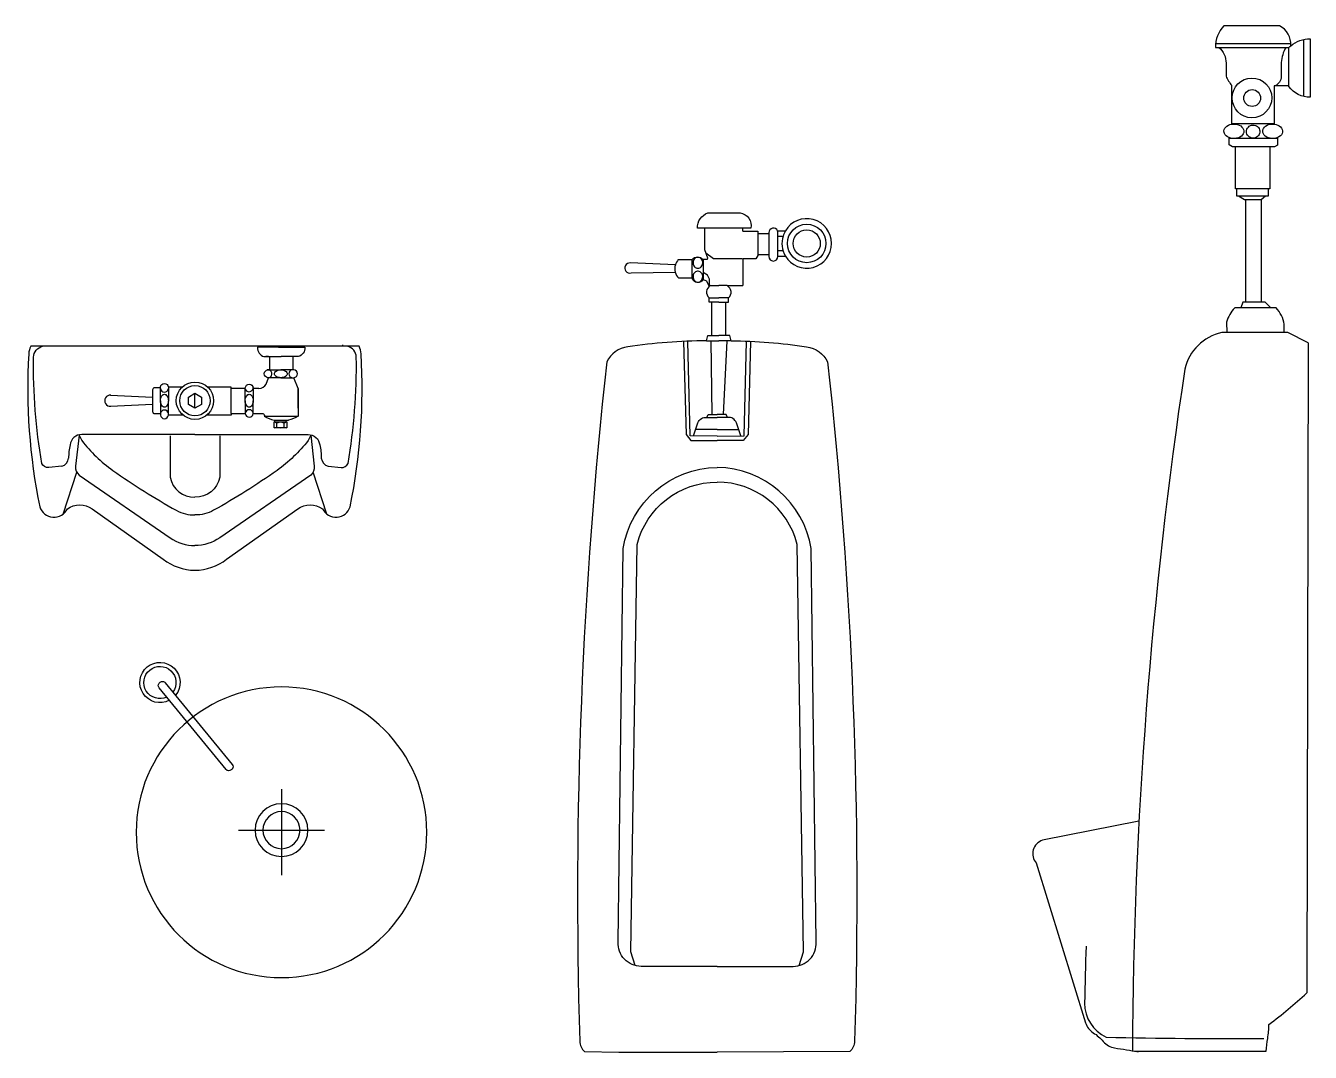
# Model space of a CAD drawing. Header units: metres. Extents: x 30 to 38.4, y 11.3 to 22.1.
# Drawn here: x 36.184 to 37.971, y 13.598 to 15.026 of the extents above; entities that cross this region are included whole.
import ezdxf

# ---------------------------------------------------------------- set-up
doc = ezdxf.new("R2010")
doc.units = ezdxf.units.M
doc.header["$MEASUREMENT"] = 0
doc.layers.add('ID-WC', color=7, linetype='Continuous')
doc.layers.add('SAN', color=1, linetype='Continuous')

# ---------------------------------------------------------------- blocks, each defined once
blk = doc.blocks.new('CC-1F')
at = {"layer": 'ID-WC'}
for p, q in [((0.0355, 1.1424), (0.0355, 1.1466)), ((0.0567, 1.1393), (0.0719, 1.1393)), ((0.0841, 1.143), (0.0949, 1.143)), ((0.0719, 1.1097), (0.0567, 1.1097)), ((-0.0541, 1.103), (-0.0347, 1.103)), ((0.0846, 1.1079), (0.0949, 1.1079)), ((-0.0347, 1.077), (-0.0535, 1.077)), ((-0.0093, 1.0667), (0.0023, 1.0667)), ((0.0139, 1.0667), (0.0023, 1.0667)), ((0.0139, 1.0667), (0.0355, 1.0667)), ((-0.0111, 1.0498), (0.0023, 1.0498)), ((-0.0075, 0.9971), (-0.0075, 1.0437)), ((0.0157, 1.0498), (0.0023, 1.0498)), ((0.0121, 0.9971), (0.0121, 1.0437)), ((-0.0147, 0.99), (-0.0131, 0.9971)), ((-0.0147, 0.99), (0.0023, 0.99)), ((-0.0131, 0.9971), (-0.0075, 0.9971)), ((-0.0075, 0.9971), (0.0023, 0.9971)), ((0.0121, 0.9971), (0.0023, 0.9971)), ((0.0193, 0.99), (0.0023, 0.99)), ((0.0177, 0.9971), (0.0121, 0.9971)), ((0.0193, 0.99), (0.0177, 0.9971))]:
    blk.add_line(p, q, dxfattribs=at)
at = {"layer": 'ID-WC', "color": 1}
for p, q in [((0.0846, 1.1357), (0.0916, 1.1357)), ((0.0846, 1.1157), (0.0914, 1.1157))]:
    blk.add_line(p, q, dxfattribs=at)
at = {"layer": 'ID-WC'}
for points in [[(-0.0178, 1.1466), (-0.0275, 1.1466, -0.326755), (-0.0129, 1.1678), (0.0319, 1.1678, -0.432558), (0.047, 1.1466, -10.17837)], [(0.0355, 1.1466), (-0.0178, 1.1466, -0.326755)], [(0.047, 1.1466), (0.0355, 1.1466, -0.326755)], [(0.0841, 1.143, 0.821606), (0.0719, 1.1405, 1)], [(0.0719, 1.1405), (0.0719, 1.1393, 1)], [(0.0719, 1.1393), (0.0719, 1.1097, 1)], [(0.0846, 1.1079), (0.0846, 1.1405, 0.097932), (0.0841, 1.143, 1)], [(0.0719, 1.1097), (0.0719, 1.1073, 1), (0.0846, 1.1073), (0.0846, 1.1079, 0.097932)], [(-0.0582, 1.0957), (-0.1207, 1.0982, 1.21635), (-0.1195, 1.0843), (-0.0583, 1.0854)], [(-0.0347, 1.103, -0.480162), (-0.0196, 1.103, 0.601133)], [(-0.0347, 1.077), (-0.0347, 1.103, -0.480162)], [(-0.0196, 1.0757, -0.71113), (-0.0347, 1.077)], [(-0.0147, 0.99, 0.033623), (-0.1244, 0.9816, 0.250469), (-0.1537, 0.9605, 0.034905), (-0.1912, 0.0156, 0.188576), (-0.1847, 0.0009), (-0.1366, 0)], [(0.0193, 0.99, -0.035085), (0.1244, 0.9816, -0.250469), (0.1537, 0.9605, -0.034905), (0.1912, 0.0156, -0.188576), (0.1847, 0.0009), (0, 0)], [(-0.0328, 0.8576), (-0.0267, 0.8758, -0.366375), (-0.0144, 0.8833), (0, 0.8833, -0.323136)], [(0.0328, 0.8576), (0.0267, 0.8758, 0.366375), (0.0144, 0.8833), (0, 0.8833, 0.323136)], [(0, 0.1195), (-0.1056, 0.1195, -0.431298), (-0.1377, 0.1535), (-0.1309, 0.7009, -0.361181), (0, 0.8138, -1.376511)], [(0, 0.1195), (0.1056, 0.1195, 0.431298), (0.1377, 0.1535), (0.1309, 0.7009, 0.361181), (0, 0.8138, 1.376511)]]:
    blk.add_lwpolyline(points, format="xyb", dxfattribs=at)
for points in [[(-0.0178, 1.1466), (-0.0178, 1.1169), (-0.0135, 1.1054), (-0.0141, 1.103), (-0.0196, 1.103)], [(0.0355, 1.1424), (0.0567, 1.1424), (0.0567, 1.1393)], [(0.0567, 1.1393), (0.0567, 1.1097)], [(0.0349, 1.1042), (-0.0051, 1.1042), (-0.0159, 1.1119)], [(0.0567, 1.1097), (0.0567, 1.1085), (0.0537, 1.1042), (0.0355, 1.1042), (0.0355, 1.0667)], [(-0.0196, 1.103), (-0.0196, 1.0757)], [(-0.0105, 1.066), (-0.0105, 1.0758), (-0.0135, 1.0812), (-0.0196, 1.085)], [(-0.0196, 1.0757), (-0.0196, 1.0752), (-0.0147, 1.0734), (-0.0112, 1.0655)], [(-0.0075, 1.0437), (-0.0111, 1.0437), (-0.0111, 1.0498)], [(0.0023, 1.0437), (-0.0075, 1.0437)], [(0.0023, 1.0437), (0.0121, 1.0437)], [(0.0121, 1.0437), (0.0157, 1.0437), (0.0157, 1.0498)], [(-0.0466, 0.9888), (-0.0433, 0.8598), (-0.0364, 0.8512), (0, 0.851)], [(0, 0.8574), (-0.0374, 0.8577), (-0.0407, 0.9888)], [(-0.0086, 0.99), (-0.0075, 0.8876)], [(0, 0.8574), (0.0374, 0.8577), (0.0407, 0.9888)], [(0.0466, 0.9888), (0.0433, 0.8598), (0.0364, 0.8512), (0, 0.851)], [(0.0087, 0.8876), (0.0141, 0.9901)], [(-0.0144, 0.8833), (-0.0123, 0.8876), (0, 0.8876)], [(0.0144, 0.8833), (0.0123, 0.8876), (0, 0.8876)], [(0, 0.8667), (-0.0298, 0.8667)], [(0, 0.8667), (0.0298, 0.8667)], [(-0.1366, 0), (0, 0)]]:
    blk.add_lwpolyline(points, dxfattribs=at)
at = {"layer": 'ID-WC', "color": 1}
for points in [[(-0.0268, 1.0909), (-0.0256, 1.0911), (-0.0243, 1.0915), (-0.0232, 1.0921), (-0.0222, 1.093), (-0.0213, 1.0941), (-0.0207, 1.0954), (-0.0202, 1.0967), (-0.0201, 1.0981), (-0.0201, 1.0996), (-0.0204, 1.101), (-0.021, 1.1023), (-0.0217, 1.1035), (-0.0226, 1.1044), (-0.0237, 1.1052), (-0.0249, 1.1058), (-0.0262, 1.106), (-0.0275, 1.106), (-0.0288, 1.1058), (-0.03, 1.1052), (-0.0311, 1.1044), (-0.032, 1.1035), (-0.0327, 1.1023), (-0.0333, 1.101), (-0.0336, 1.0996), (-0.0336, 1.0981), (-0.0335, 1.0967), (-0.033, 1.0954), (-0.0324, 1.0941), (-0.0315, 1.093), (-0.0305, 1.0921), (-0.0294, 1.0915), (-0.0281, 1.0911)], [(-0.0268, 1.0716), (-0.0256, 1.0717), (-0.0243, 1.0721), (-0.0232, 1.0728), (-0.0222, 1.0737), (-0.0213, 1.0747), (-0.0207, 1.076), (-0.0202, 1.0774), (-0.0201, 1.0788), (-0.0201, 1.0802), (-0.0204, 1.0816), (-0.021, 1.0829), (-0.0217, 1.0841), (-0.0226, 1.0851), (-0.0237, 1.0859), (-0.0249, 1.0864), (-0.0262, 1.0867), (-0.0275, 1.0867), (-0.0288, 1.0864), (-0.03, 1.0859), (-0.0311, 1.0851), (-0.032, 1.0841), (-0.0327, 1.0829), (-0.0333, 1.0816), (-0.0336, 1.0802), (-0.0336, 1.0788), (-0.0335, 1.0774), (-0.033, 1.076), (-0.0324, 1.0747), (-0.0315, 1.0737), (-0.0305, 1.0728), (-0.0294, 1.0721), (-0.0281, 1.0717)]]:
    blk.add_lwpolyline(points, close=True, dxfattribs=at)
for points in [[(-0.1142, 0.1206), (-0.1202, 0.1399), (-0.1114, 0.7067, -0.343073), (0, 0.7934, 0.410285)], [(0.1142, 0.1206), (0.1202, 0.1399), (0.1114, 0.7067, 0.343073), (0, 0.7934, -0.410285)]]:
    blk.add_lwpolyline(points, format="xyb", dxfattribs=at)
for radius in [0.0268, 0.0189]:
    blk.add_circle((0.1246, 1.1254), radius, dxfattribs=at)
at = {"layer": 'ID-WC'}
for centre, radius, start, end in [((0.1246, 1.1254), 0.0345, 210.5821, 149.4179), ((0.1246, 1.1254), 0.0345, 162.6477, 210.5821), ((0.1246, 1.1254), 0.0345, 149.4179, 162.6477), ((-0.0399, 1.0903), 0.019, 163.5944, 194.8702), ((-0.0399, 1.0903), 0.019, 138.1972, 163.5944), ((-0.0399, 1.0903), 0.019, 194.8702, 224.4694), ((-0.0046, 1.0576), 0.0102, 117.3656, 230.3994), ((0.0092, 1.0576), 0.0102, 309.6006, 62.6344)]:
    blk.add_arc(centre, radius, start, end, dxfattribs=at)
blk = doc.blocks.new('ACC-1S')
at = {"layer": 'ID-WC'}
for p, q in [((0.0584, 0.9858), (0.0567, 0.081)), ((-0.183, 0), (0, 0))]:
    blk.add_line(p, q, dxfattribs=at)
for points in [[(0.0342, 1.399, 0.300638), (0.0188, 1.4268), (-0.0587, 1.4268, 0.201648), (-0.0704, 1.3967), (-0.0658, 1.3967)], [(-0.0658, 1.3967, -0.23445), (-0.0558, 1.3747), (-0.0558, 1.3567, 0.06043), (-0.0478, 1.3435, 2.115418)], [(0.0272, 1.3967, 0.09463), (0.021, 1.3757), (0.021, 1.3562, -0.301965), (0.0125, 1.3434, -0.24961)], [(0.0615, 1.4086), (0.0615, 1.3274, -0.250152), (0.0316, 1.3423), (0.0316, 1.3434, -0.021031)], [(0.0316, 1.3434), (0.0316, 1.3967, -0.021031), (0.0342, 1.399, -164.458102)], [(0.0342, 1.399, -0.176976), (0.0615, 1.4086, -164.458102)], [(-0.0354, 1.0342), (-0.0437, 1.0342, 0.128343), (-0.0551, 1.0142), (-0.0546, 1)], [(0.0067, 1.0342), (-0.0354, 1.0342, 0.128343)], [(0.0252, 1.0005), (0.0252, 1.0114, 0.157281), (0.0138, 1.0342), (0.0067, 1.0342, 0.128343)], [(-0.0021, 1), (-0.0618, 1, 0.288003), (-0.1131, 0.9492, 0.036057), (-0.1861, 0, 0.295959)], [(0.0252, 1), (-0.0546, 1, 0.288003)], [(0.0584, 0.9858), (0.0303, 1), (0.0113, 1, 0.288003)], [(-0.1769, 0.32), (-0.3111, 0.2935, 0.53219), (-0.3199, 0.2619), (-0.2511, 0.0397, 0.179707), (-0.2405, 0.0257, -0.073704), (-0.2265, 0.0134, 0.181357), (-0.2107, 0.0046, -0.009724), (-0.178, -0.0009)], [(-0.2503, 0.1461, 0.007102), (-0.2525, 0.0669, 0.295959), (-0.2226, 0.0196, 0.008189), (-0.0031, 0.0178, 4.562588)], [(0, 0, -0.014348), (0.0022, 0.0178, 0.03095), (0.004, 0.0371, 0.019674), (0.0567, 0.081)]]:
    blk.add_lwpolyline(points, format="xyb", dxfattribs=at)
at = {"layer": 'ID-WC', "color": 1}
for points in [[(-0.0702, 1.4021), (0.0343, 1.4021)], [(0.052, 1.4077), (0.052, 1.3284)], [(-0.0478, 1.2898), (-0.0452, 1.29), (-0.0425, 1.2899), (-0.0399, 1.2894), (-0.0375, 1.2885), (-0.0354, 1.2874), (-0.0336, 1.2859), (-0.0323, 1.2842), (-0.0314, 1.2824), (-0.031, 1.2805), (-0.0311, 1.2785), (-0.0317, 1.2766), (-0.0329, 1.2749), (-0.0344, 1.2733), (-0.0364, 1.2719), (-0.0386, 1.2709), (-0.0411, 1.2702), (-0.0437, 1.2699), (-0.0464, 1.2699), (-0.049, 1.2703), (-0.0514, 1.2711)], [(0.0157, 1.2711), (0.0133, 1.2703), (0.0107, 1.2699), (0.0081, 1.2699), (0.0055, 1.2702), (0.0031, 1.2708), (0.0009, 1.2718), (-0.0011, 1.2731), (-0.0027, 1.2746), (-0.0038, 1.2764), (-0.0045, 1.2782), (-0.0047, 1.2801), (-0.0044, 1.282), (-0.0036, 1.2838), (-0.0024, 1.2855), (-0.0008, 1.287), (0.0013, 1.2883), (0.0035, 1.2892), (0.006, 1.2898), (0.0086, 1.29), (0.0112, 1.2899)]]:
    blk.add_lwpolyline(points, dxfattribs=at)
at = {"layer": 'ID-WC'}
for points in [[(-0.0658, 1.3967), (0.0316, 1.3967)], [(-0.0478, 1.2898), (-0.0478, 1.3435)], [(0.0112, 1.3434), (0.0112, 1.2899)], [(0.0316, 1.3434), (0.0112, 1.3434)], [(-0.0514, 1.2711), (-0.0536, 1.2721), (-0.0554, 1.2734), (-0.0569, 1.275), (-0.0579, 1.2767), (-0.0585, 1.2785), (-0.0586, 1.2804), (-0.0583, 1.2823), (-0.0575, 1.2841), (-0.0562, 1.2857), (-0.0545, 1.2871), (-0.0525, 1.2883), (-0.0503, 1.2892), (-0.0478, 1.2898)], [(0.0112, 1.2901), (-0.0478, 1.2901)], [(0.0112, 1.2899), (0.0138, 1.2895), (0.0162, 1.2886), (0.0183, 1.2875), (0.0201, 1.2861), (0.0215, 1.2844), (0.0225, 1.2826), (0.0229, 1.2807), (0.0229, 1.2788), (0.0223, 1.2769), (0.0213, 1.2751), (0.0198, 1.2735), (0.0179, 1.2721), (0.0157, 1.2711)], [(-0.0428, 1.2585), (-0.0468, 1.2585), (-0.0514, 1.261), (-0.0514, 1.2711)], [(0.0157, 1.2697), (-0.0514, 1.2697)], [(0.0157, 1.2711), (0.0157, 1.2607), (0.0117, 1.2585), (0.005, 1.2585)], [(-0.0406, 1.1997), (-0.0428, 1.1997), (-0.0428, 1.2585)], [(0.005, 1.2585), (-0.0428, 1.2585)], [(0.005, 1.2585), (0.005, 1.1997), (0.0028, 1.1997)], [(-0.0384, 1.1895), (-0.0406, 1.1895), (-0.0406, 1.1997)], [(0.0028, 1.1997), (-0.0406, 1.1997)], [(0.0028, 1.1997), (0.0028, 1.1895), (-0.001, 1.1895)], [(-0.001, 1.1895), (-0.0067, 1.1845), (-0.0301, 1.1845), (-0.0384, 1.1895)], [(-0.001, 1.1895), (-0.0384, 1.1895)], [(-0.0282, 1.0422), (-0.0282, 1.1845)], [(-0.0068, 1.1845), (-0.0068, 1.0422)], [(-0.0282, 1.0422), (-0.0322, 1.0422), (-0.0354, 1.0342)], [(-0.0068, 1.0422), (-0.0282, 1.0422)], [(0.0067, 1.0342), (-0.0013, 1.0422), (-0.0068, 1.0422)]]:
    blk.add_lwpolyline(points, dxfattribs=at)
at = {"layer": 'ID-WC', "color": 1}
blk.add_lwpolyline([(-0.0273, 1.2795), (-0.0271, 1.2812), (-0.0266, 1.2829), (-0.0258, 1.2844), (-0.0247, 1.2858), (-0.0234, 1.2869), (-0.0219, 1.2878), (-0.0202, 1.2884), (-0.0185, 1.2886), (-0.0167, 1.2885), (-0.015, 1.2881), (-0.0134, 1.2874), (-0.012, 1.2864), (-0.0108, 1.2851), (-0.0098, 1.2837), (-0.0092, 1.2821), (-0.0088, 1.2804), (-0.0088, 1.2786), (-0.0092, 1.2769), (-0.0098, 1.2753), (-0.0108, 1.2739), (-0.012, 1.2726), (-0.0134, 1.2716), (-0.015, 1.2709), (-0.0167, 1.2705), (-0.0185, 1.2704), (-0.0202, 1.2706), (-0.0219, 1.2712), (-0.0234, 1.2721), (-0.0247, 1.2732), (-0.0258, 1.2746), (-0.0266, 1.2761), (-0.0271, 1.2778)], close=True, dxfattribs=at)
for centre, radius in [((-0.0197, 1.3264), 0.0276), ((-0.0194, 1.3262), 0.0117)]:
    blk.add_circle(centre, radius, dxfattribs=at)
blk = doc.blocks.new('ACC-1P')
at = {"layer": 'ID-WC'}
blk.add_line((0.2056, 0), (0.2056, 0.0019), dxfattribs=at)
at = {"layer": 'ID-WC', "color": 7, "linetype": 'Continuous'}
for p, q in [((0.1025, -0.0144), (0.0987, -0.0144)), ((0.1036, -0.0144), (0.1036, -0.0327)), ((0.1364, -0.0144), (0.1364, -0.0327)), ((-0.1177, -0.068), (-0.059, -0.0707)), ((-0.1177, -0.0835), (-0.059, -0.0807))]:
    blk.add_line(p, q, dxfattribs=at)
at = {"layer": 'ID-WC', "linetype": 'Continuous'}
blk.add_line((0, -0.0861), (0, -0.0654), dxfattribs=at)
at = {"layer": 'ID-WC', "color": 7}
blk.add_line((0.0502, -0.0937), (0.0502, -0.0587), dxfattribs=at)
at = {"layer": 'ID-WC'}
for points in [[(0, 0), (-0.2284, 0, 0.104356), (-0.2312, -0.0105, 0.065348), (-0.2159, -0.2234, 0.671583), (-0.1775, -0.2263, -0.318219), (-0.143, -0.2263), (-0.0441, -0.2963, 0.161006), (0, -0.3116, 0.161006), (0.0441, -0.2963), (0.143, -0.2263, -0.318219), (0.1775, -0.2263, 0.671583), (0.2159, -0.2234, 0.065348), (0.2312, -0.0105, 0.104356), (0.2284, 0)], [(0.1195, -0.0327, -0.06206), (0.1231, -0.0332, -0.075298), (0.1259, -0.0344, -0.107049), (0.1279, -0.0363, -0.150029), (0.1285, -0.0382, -0.150029), (0.1279, -0.0402, -0.107049), (0.1259, -0.0421, -0.075298), (0.1231, -0.0433, -0.06206), (0.1195, -0.0437, -0.06206), (0.1159, -0.0433, -0.075298), (0.1131, -0.0421, -0.107049), (0.1111, -0.0402, -0.150029), (0.1105, -0.0382, -0.150029), (0.1111, -0.0363, -0.107049), (0.1131, -0.0344, -0.075298), (0.1159, -0.0332, -0.06206)], [(-0.037, -0.0757, -0.06206), (-0.0374, -0.0793, -0.075298), (-0.0386, -0.0821, -0.107049), (-0.0406, -0.0841, -0.150029), (-0.0425, -0.0847, -0.150029), (-0.0444, -0.0841, -0.107049), (-0.0464, -0.0821, -0.075298), (-0.0476, -0.0793, -0.06206), (-0.048, -0.0757, -0.06206), (-0.0476, -0.0721, -0.075298), (-0.0464, -0.0694, -0.107049), (-0.0444, -0.0673, -0.150029), (-0.0425, -0.0667, -0.150029), (-0.0406, -0.0673, -0.107049), (-0.0386, -0.0694, -0.075298), (-0.0374, -0.0721, -0.06206)], [(0.081, -0.0757, -0.06206), (0.0806, -0.0793, -0.075298), (0.0794, -0.0821, -0.107049), (0.0774, -0.0841, -0.150029), (0.0755, -0.0847, -0.150029), (0.0736, -0.0841, -0.107049), (0.0716, -0.0821, -0.075298), (0.0704, -0.0793, -0.06206), (0.07, -0.0757, -0.06206), (0.0704, -0.0721, -0.075298), (0.0716, -0.0694, -0.107049), (0.0736, -0.0673, -0.150029), (0.0755, -0.0667, -0.150029), (0.0774, -0.0673, -0.107049), (0.0794, -0.0694, -0.075298), (0.0806, -0.0721, -0.06206)]]:
    blk.add_lwpolyline(points, format="xyb", close=True, dxfattribs=at)
for points in [[(-0.1852, -0.1668), (-0.2034, -0.1687, -0.334079), (-0.213, -0.163, -0.045941), (-0.2245, -0.0153, -0.350223), (-0.2119, 0, -0.206883)], [(0.1852, -0.1668), (0.2034, -0.1687, 0.334079), (0.213, -0.163, 0.045941), (0.2245, -0.0153, 0.350223), (0.2119, 0, 0.206883)], [(0, -0.1227), (-0.1574, -0.1227, 0.377869), (-0.1737, -0.1371, 0.057774), (-0.1757, -0.1558, -0.558876)], [(0, -0.1227), (0.1574, -0.1227, -0.377869), (0.1737, -0.1371, -0.057774), (0.1757, -0.1558, 0.558876)]]:
    blk.add_lwpolyline(points, format="xyb", dxfattribs=at)
at = {"layer": 'ID-WC', "color": 7}
for points in [[(0.1162, -0.0014), (0.087, -0.0014, 0.340444), (0.096, -0.0144), (0.12, -0.0144)], [(0.1162, -0.0014), (0.153, -0.0014, -0.340444), (0.144, -0.0144), (0.12, -0.0144)], [(0.1045, -0.0437), (0.1015, -0.0437, -0.913215), (0.1015, -0.0327), (0.1015, -0.0327)], [(0.1345, -0.0437), (0.1375, -0.0437, 0.913215), (0.1375, -0.0327), (0.1375, -0.0327)], [(-0.048, -0.0567, -0.913215), (-0.037, -0.0567)], [(0.07, -0.0607), (0.07, -0.0577, -0.913215), (0.081, -0.0577), (0.081, -0.0577)], [(0.1195, -0.0437), (0.1045, -0.0437, -0.913215)], [(0.1195, -0.0437), (0.1345, -0.0437, 0.913215)], [(-0.048, -0.0577), (-0.056, -0.0577, 0.414214), (-0.059, -0.0607), (-0.059, -0.0707)], [(-0.048, -0.0757), (-0.048, -0.0567, -0.913215)], [(0.07, -0.0757), (0.07, -0.0607, -0.913215)], [(0.1435, -0.0587), (0.1435, -0.0973, -0.080452), (0.13, -0.1027)], [(-0.059, -0.0807), (-0.059, -0.0907, 0.414214), (-0.056, -0.0937), (-0.048, -0.0937)], [(-0.048, -0.0757), (-0.048, -0.0957, 0.913215)], [(0.07, -0.0757), (0.07, -0.0907, 0.913215)], [(-0.048, -0.0957, 0.913215), (-0.037, -0.0957)], [(0.07, -0.0907), (0.07, -0.0937, 0.913215), (0.081, -0.0937), (0.081, -0.0937)]]:
    blk.add_lwpolyline(points, format="xyb", dxfattribs=at)
for points in [[(0.1015, -0.0327), (0.1195, -0.0327)], [(0.1375, -0.0327), (0.1195, -0.0327)], [(0.0989, -0.0526), (0.1025, -0.0437)], [(0.1435, -0.0861), (0.1435, -0.0587), (0.1375, -0.0437)], [(-0.059, -0.0707), (-0.059, -0.0807)], [(-0.0177, -0.0567), (-0.037, -0.0567)], [(-0.037, -0.0567), (-0.037, -0.0757)], [(0.0502, -0.0587), (0.0502, -0.0567), (0.0177, -0.0567)], [(0.07, -0.0587), (0.0502, -0.0587)], [(0.081, -0.0577), (0.081, -0.0757)], [(0.089, -0.0587), (0.081, -0.0587)], [(-0.037, -0.0957), (-0.037, -0.0757)], [(0.081, -0.0937), (0.081, -0.0757)], [(-0.0166, -0.0957), (-0.037, -0.0957)], [(0.0502, -0.0937), (0.0502, -0.0957), (0.0166, -0.0957)], [(0.0502, -0.0937), (0.07, -0.0937)], [(0.11, -0.1027), (0.111, -0.1027)], [(0.11, -0.1053), (0.111, -0.1053)], [(0.127, -0.1053), (0.128, -0.1053), (0.128, -0.1133), (0.11, -0.1133), (0.11, -0.1053)], [(0.111, -0.1053), (0.111, -0.1027)], [(0.111, -0.1027), (0.127, -0.1027)], [(0.127, -0.1027), (0.13, -0.1027)], [(0.127, -0.1053), (0.127, -0.1027)]]:
    blk.add_lwpolyline(points, dxfattribs=at)
at = {"layer": 'ID-WC', "color": 7, "linetype": 'Continuous'}
for points in [[(0.089, -0.0587, 0.289189), (0.0989, -0.0526, 1.605165)], [(0.081, -0.0937), (0.0943, -0.0937, -0.428009), (0.0965, -0.0972), (0.0965, -0.0973, 0.080452), (0.11, -0.1027)]]:
    blk.add_lwpolyline(points, format="xyb", dxfattribs=at)
at = {"layer": 'ID-WC', "linetype": 'Continuous'}
blk.add_lwpolyline([(0, -0.0654), (0.0089, -0.0706), (0.0089, -0.0809), (0, -0.0861), (-0.0089, -0.0809), (-0.0089, -0.0706)], close=True, dxfattribs=at)
at = {"layer": 'ID-WC'}
for points in [[(0.0965, -0.0973), (0.1435, -0.0973)], [(0.11, -0.1053), (0.114, -0.1063), (0.119, -0.1053), (0.124, -0.1063), (0.128, -0.1053)], [(0.111, -0.1053), (0.127, -0.1053)], [(0.114, -0.1123), (0.114, -0.1063)], [(0.124, -0.1123), (0.124, -0.1063)], [(0.11, -0.1133), (0.114, -0.1123), (0.119, -0.1133), (0.124, -0.1123), (0.128, -0.1133)], [(-0.1834, -0.2334), (-0.1644, -0.1753)], [(0.1834, -0.2334), (0.1644, -0.1753)]]:
    blk.add_lwpolyline(points, dxfattribs=at)
at = {"layer": 'ID-WC', "color": 1}
for points in [[(-0.1612, -0.1237), (-0.166, -0.1668, 0.243764), (-0.1612, -0.1793), (-0.0345, -0.2665, 0.150769), (0, -0.2774, 0.50835)], [(-0.1612, -0.1237), (-0.1574, -0.1313, 0.072551), (-0.1142, -0.1726, 0.027652), (-0.0259, -0.2282, 0.132137), (0, -0.2346, 0.315638)], [(-0.0345, -0.1246), (-0.0345, -0.1822, 0.370808), (0, -0.21, 2.042457)], [(0.1612, -0.1237), (0.166, -0.1668, -0.243764), (0.1612, -0.1793), (0.0345, -0.2665, -0.150769), (0, -0.2774, -0.50835)], [(0.1612, -0.1237), (0.1574, -0.1313, -0.072551), (0.1142, -0.1726, -0.027652), (0.0259, -0.2282, -0.132137), (0, -0.2346, -0.315638)], [(0.0345, -0.1246), (0.0345, -0.1822, -0.370808), (0, -0.21, -2.042457)]]:
    blk.add_lwpolyline(points, format="xyb", dxfattribs=at)
at = {"layer": 'ID-WC', "color": 7, "linetype": 'Continuous'}
blk.add_circle((0, -0.0757), 0.026, dxfattribs=at)
at = {"layer": 'ID-WC', "color": 1}
blk.add_circle((0, -0.0757), 0.0211, dxfattribs=at)
at = {"layer": 'ID-WC'}
for centre, radius, start, end in [((0.1013, -0.0384), 0.00575, 292.4927, 98.0176), ((0.136, -0.0382), 0.00552, 95.1944, 264.8056), ((-0.0425, -0.0582), 0.00552, 185.1944, 354.8056), ((0.0753, -0.0575), 0.00575, 202.4927, 8.0176), ((-0.0425, -0.0942), 0.00552, 5.1944, 174.8056), ((0.0755, -0.0937), 0.00552, 5.1944, 174.8056), ((-0.1887, -0.1543), 0.013, 285.4439, 353.4315), ((0.1887, -0.1543), 0.013, 186.5685, 254.5561)]:
    blk.add_arc(centre, radius, start, end, dxfattribs=at)
at = {"layer": 'ID-WC', "color": 7, "linetype": 'Continuous'}
blk.add_arc((-0.1177, -0.0757), 0.00774, 84.6604, 275.3396, dxfattribs=at)
blk = doc.blocks.new('A$C2704537B')
at = {"layer": 'SAN', "color": 1, "ltscale": 0.5}
for p, q in [((0.2022, 0.1765), (0.2022, 0.296)), ((0.1424, 0.2333), (0.262, 0.2333))]:
    blk.add_line(p, q, dxfattribs=at)
at = {"layer": 'SAN', "color": 0, "ltscale": 0.5}
blk.add_lwpolyline([(0.0406, 0.0282), (0.1338, 0.1418, 0.414214), (0.1331, 0.1488), (0.1322, 0.1496, 0.414214), (0.1251, 0.1489), (0.0319, 0.0353, 0.414214), (0.0326, 0.0283), (0.0335, 0.0275, 0.414214)], format="xyb", close=True, dxfattribs=at)
blk.add_circle((0.2022, 0.2363), 0.2022, dxfattribs=at)
at = {"layer": 'SAN', "color": 1, "ltscale": 0.5}
for radius in [0.0367, 0.0258]:
    blk.add_circle((0.2022, 0.2333), radius, dxfattribs=at)
at = {"layer": 'SAN', "color": 0, "ltscale": 0.5}
for radius, start, end in [(0.028, 62.151, 39.0768), (0.0224, 65.0915, 36.1362)]:
    blk.add_arc((0.0331, 0.0279), radius, start, end, dxfattribs=at)

msp = doc.modelspace()

# ---------------------------------------------------------------- block references
at = {"layer": 'ID-WC'}
for name, p in [('ACC-1S', (37.9093, 13.5996)), ('CC-1F', (37.1456, 13.5981)), ('ACC-1P', (36.4191, 14.5804))]:
    msp.add_blockref(name, p, dxfattribs=at)
at = {"layer": 'ID-WC', "xscale": -1, "rotation": 180}
msp.add_blockref('A$C2704537B', (36.3373, 14.1405), dxfattribs=at)

doc.saveas('drawing.dxf')
